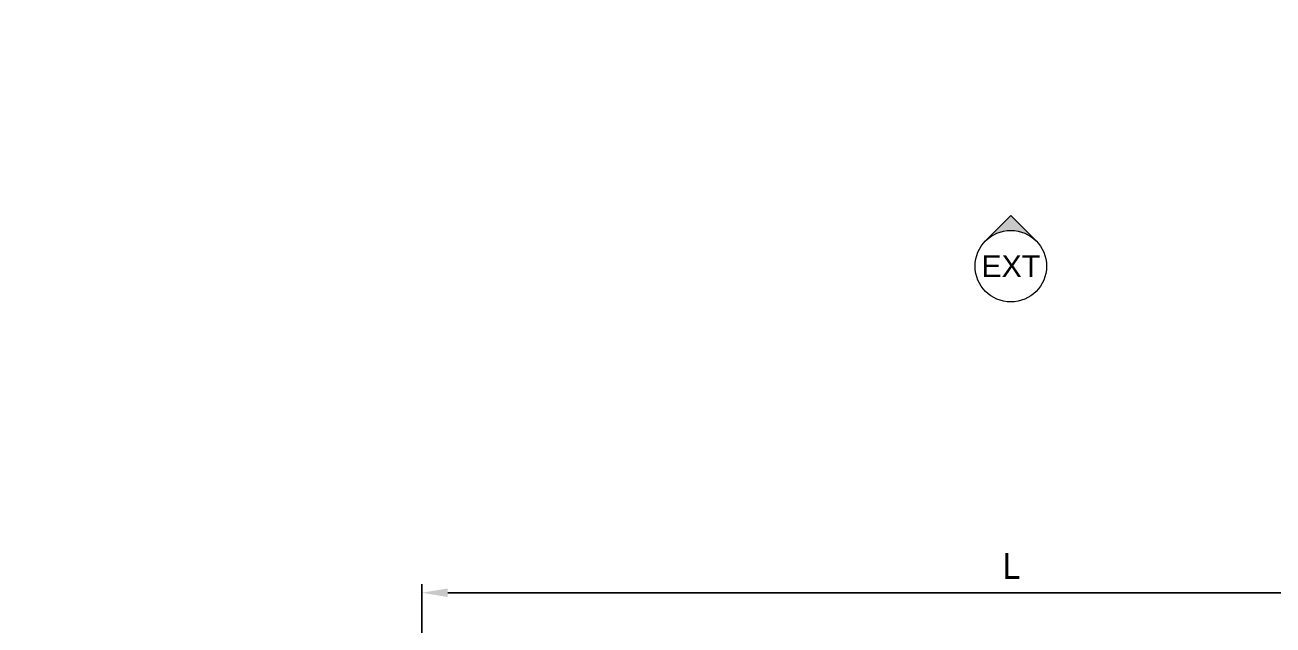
# Model space of a CAD drawing. Header units: millimetres. Extents: x -20000 to 230000, y -17405 to 25402.
# Drawn here: x 144448 to 145169, y -5528 to -5181 of the extents above; entities that cross this region are included whole.
import ezdxf

# ---------------------------------------------------------------- set-up
doc = ezdxf.new("R2010")
doc.units = ezdxf.units.MM
doc.header["$PDMODE"] = 35
doc.header["$PDSIZE"] = 0.5
doc.layers.get('0').update_dxf_attribs({"lineweight": 13})
doc.layers.get('Defpoints').update_dxf_attribs({"true_color": 0xc2a584})
doc.layers.add('1 - Cotation', color=32, linetype='Continuous', lineweight=13)
doc.styles.get("Standard").update_dxf_attribs({"font": 'ARIALUNI.TTF'})
doc.styles.add('Texte Poralu', font='tahomabd.ttf')
doc.dimstyles.new('100 - 1000', dxfattribs={"dimtxt": 15, "dimasz": 15, "dimexe": 5, "dimexo": 2.5, "dimgap": 8, "dimtad": 1, "dimdec": 1, "dimtxsty": 'Texte Poralu', "dimcen": 10, "dimazin": 0, "dimtfac": 1, "dimtdec": 1, "dimtmove": 0, "dimatfit": 3, "dimfxl": 1, "dimarcsym": 0})
doc.dimstyles.new('30 - 1000', dxfattribs={"dimtxt": 10, "dimasz": 10, "dimexe": 5, "dimexo": 2.5, "dimgap": 5, "dimtad": 1, "dimdec": 1, "dimtxsty": 'Texte Poralu', "dimcen": 5, "dimazin": 0, "dimtfac": 1, "dimtdec": 1, "dimtmove": 0, "dimatfit": 3, "dimfxl": 1, "dimarcsym": 0})

# ---------------------------------------------------------------- blocks, each defined once
blk = doc.blocks.new('*U189')
h = blk.add_hatch(color=256)
edge = h.paths.add_edge_path()
edge.add_line((-2.072522045462071e-13, 29.16815472393788), (-14.58407736196905, 14.58407736197051))
edge.add_arc((1.103117597267565e-11, -1.326938559031979e-11), 20.62500000001327, 90.00000000003098, 134.9999999999927, ccw=False)
edge.add_arc((-8.900435943814897e-12, -8.125056183416809e-12), 20.62500000000813, 45.00000000000222, 89.99999999997573, ccw=False)
edge.add_line((14.58407736196884, 14.58407736197071), (-2.060573933704291e-13, 29.16815472393788))
for p, q in [((0.00170546913411465, 29.16815472393787), (-14.58407736197124, 14.58407736196831)), ((14.58407736196884, 14.58407736197071), (0.00170546913411465, 29.16815472393787))]:
    blk.add_line(p, q)
blk.add_circle((0, 0), 20.625)
at = {"insert": (0, 0), "char_height": 12.5, "attachment_point": 5}
blk.add_mtext('EXT', dxfattribs=at)
blk = doc.blocks.new('*D997')
at = {"layer": '1 - Cotation', "color": 0, "lineweight": -2, "transparency": 16777216}
for p, q in [((144677.5000192034, -5579.57160276395), (144677.5000192034, -5504.25662904763)), ((144692.5000192034, -5509.25662904763), (145342.4999916996, -5509.25662904763)), ((145357.4999916996, -5579.571921230534), (145357.4999916996, -5504.25662904763))]:
    blk.add_line(p, q, dxfattribs=at)
at = {"layer": '1 - Cotation', "color": 0, "transparency": 16777216}
for points in [[(144692.5000192034, -5506.75662904763), (144692.5000192034, -5511.75662904763), (144677.5000192034, -5509.25662904763)], [(145342.4999916996, -5506.75662904763), (145342.4999916996, -5511.75662904763), (145357.4999916996, -5509.25662904763)]]:
    blk.add_solid(points, dxfattribs=at)
at = {"layer": 'Defpoints', "color": 0, "transparency": 16777216}
for p in [(145357.4999916996, -5509.25662904763), (144677.5000192034, -5582.07160276395), (145357.4999916996, -5582.071921230534)]:
    blk.add_point(p, dxfattribs=at)
at = {"layer": '1 - Cotation', "color": 0, "transparency": 16777216, "insert": (145017.5000054515, -5493.75662904763), "char_height": 15, "attachment_point": 5, "style": 'Texte Poralu'}
blk.add_mtext('L', dxfattribs=at)
blk = doc.blocks.new('*D981')
at = {"layer": 'Defpoints', "color": 0, "lineweight": -2, "transparency": 16777216}
blk.add_line((144840.0000000001, -3795.668358777184), (144875.9922766959, -3795.668358777184), dxfattribs=at)
at = {"layer": 'Defpoints', "color": 0, "transparency": 16777216}
for p in [(144837.5000000001, -3795.668358777184), (144837.5000000002, -3795.668358777184), (140000, -6005.668358777197)]:
    blk.add_point(p, dxfattribs=at)
at = {"layer": 'Defpoints', "color": 0, "transparency": 16777216, "insert": (144859.2461383481, -3785.463523317143), "char_height": 10, "attachment_point": 5, "style": 'Texte Poralu'}
blk.add_mtext('2210', dxfattribs=at)
blk = doc.blocks.new('*D982')
at = {"layer": 'Defpoints', "color": 0, "lineweight": -2, "transparency": 16777216}
blk.add_line((145120.0000000001, -3615.668358777184), (145155.9922766959, -3615.668358777184), dxfattribs=at)
at = {"layer": 'Defpoints', "color": 0, "transparency": 16777216}
for p in [(145117.5000000001, -3615.668358777184), (145117.5000000002, -3615.668358777184), (140000, -6005.668358777197)]:
    blk.add_point(p, dxfattribs=at)
at = {"layer": 'Defpoints', "color": 0, "transparency": 16777216, "insert": (145139.2461383481, -3605.460165358782), "char_height": 10, "attachment_point": 5, "style": 'Texte Poralu'}
blk.add_mtext('2390', dxfattribs=at)
blk = doc.blocks.new('*D983')
at = {"layer": 'Defpoints', "color": 0, "lineweight": -2, "transparency": 16777216}
blk.add_line((145420.0000000001, -3505.668358777199), (145455.9922766959, -3505.668358777199), dxfattribs=at)
at = {"layer": 'Defpoints', "color": 0, "transparency": 16777216}
for p in [(145417.5000000001, -3505.668358777199), (145417.5000000001, -3505.668358777199), (140000, -6005.668358777197)]:
    blk.add_point(p, dxfattribs=at)
at = {"layer": 'Defpoints', "color": 0, "transparency": 16777216, "insert": (145439.246138348, -3495.463523317158), "char_height": 10, "attachment_point": 5, "style": 'Texte Poralu'}
blk.add_mtext('2500', dxfattribs=at)
blk = doc.blocks.new('*D984')
at = {"layer": 'Defpoints', "color": 0, "lineweight": -2, "transparency": 16777216}
blk.add_line((144750.0000000001, -3805.668358777184), (144785.9922766962, -3805.668358777184), dxfattribs=at)
at = {"layer": 'Defpoints', "color": 0, "transparency": 16777216}
for p in [(144747.5000000001, -3805.668358777184), (144747.5000000005, -3805.668358777184), (140000, -6005.668358777197)]:
    blk.add_point(p, dxfattribs=at)
at = {"layer": 'Defpoints', "color": 0, "transparency": 16777216, "insert": (144769.2461383484, -3795.463523317144), "char_height": 10, "attachment_point": 5, "style": 'Texte Poralu'}
blk.add_mtext('2200', dxfattribs=at)

msp = doc.modelspace()

# ---------------------------------------------------------------- block references
msp.add_blockref('*U189', (145017.5016528884, -5320.671534170389))

# ---------------------------------------------------------------- dimensions: what is measured, and where the dimension line sits
at = {"layer": '1 - Cotation'}
dim = msp.add_linear_dim(base=(145357.4999916996, -5509.25662904763), p1=(144677.5000192034, -5582.07160276395), p2=(145357.4999916996, -5582.071921230534), text='L', dimstyle='100 - 1000', dxfattribs=at)
dim.commit()
dim.dimension.update_dxf_attribs({"geometry": '*D997', "text_midpoint": (145017.5000054515, -5493.75662904763)})
at = {"layer": 'Defpoints'}
for feature_location, offset, picture, middle in [((145417.5000000001, -3505.668358777199), (0, 0), '*D983', (145439.246138348, -3495.463523317158)), ((145117.5000000001, -3615.668358777184), (1.1641532182693481e-10, 0), '*D982', (145139.2461383481, -3605.460165358782)), ((144837.5000000001, -3795.668358777184), (1.1641532182693481e-10, 0), '*D981', (144859.2461383481, -3785.463523317143)), ((144747.5000000001, -3805.668358777184), (4.0745362639427185e-10, 0), '*D984', (144769.2461383484, -3795.463523317144))]:
    dim = msp.add_ordinate_dim(feature_location=feature_location, offset=offset, dtype=0, origin=(140000, -6005.668358777197), dimstyle='30 - 1000', dxfattribs=at)
    dim.commit()
    dim.dimension.update_dxf_attribs({"geometry": picture, "text_midpoint": middle})

doc.saveas('drawing.dxf')
